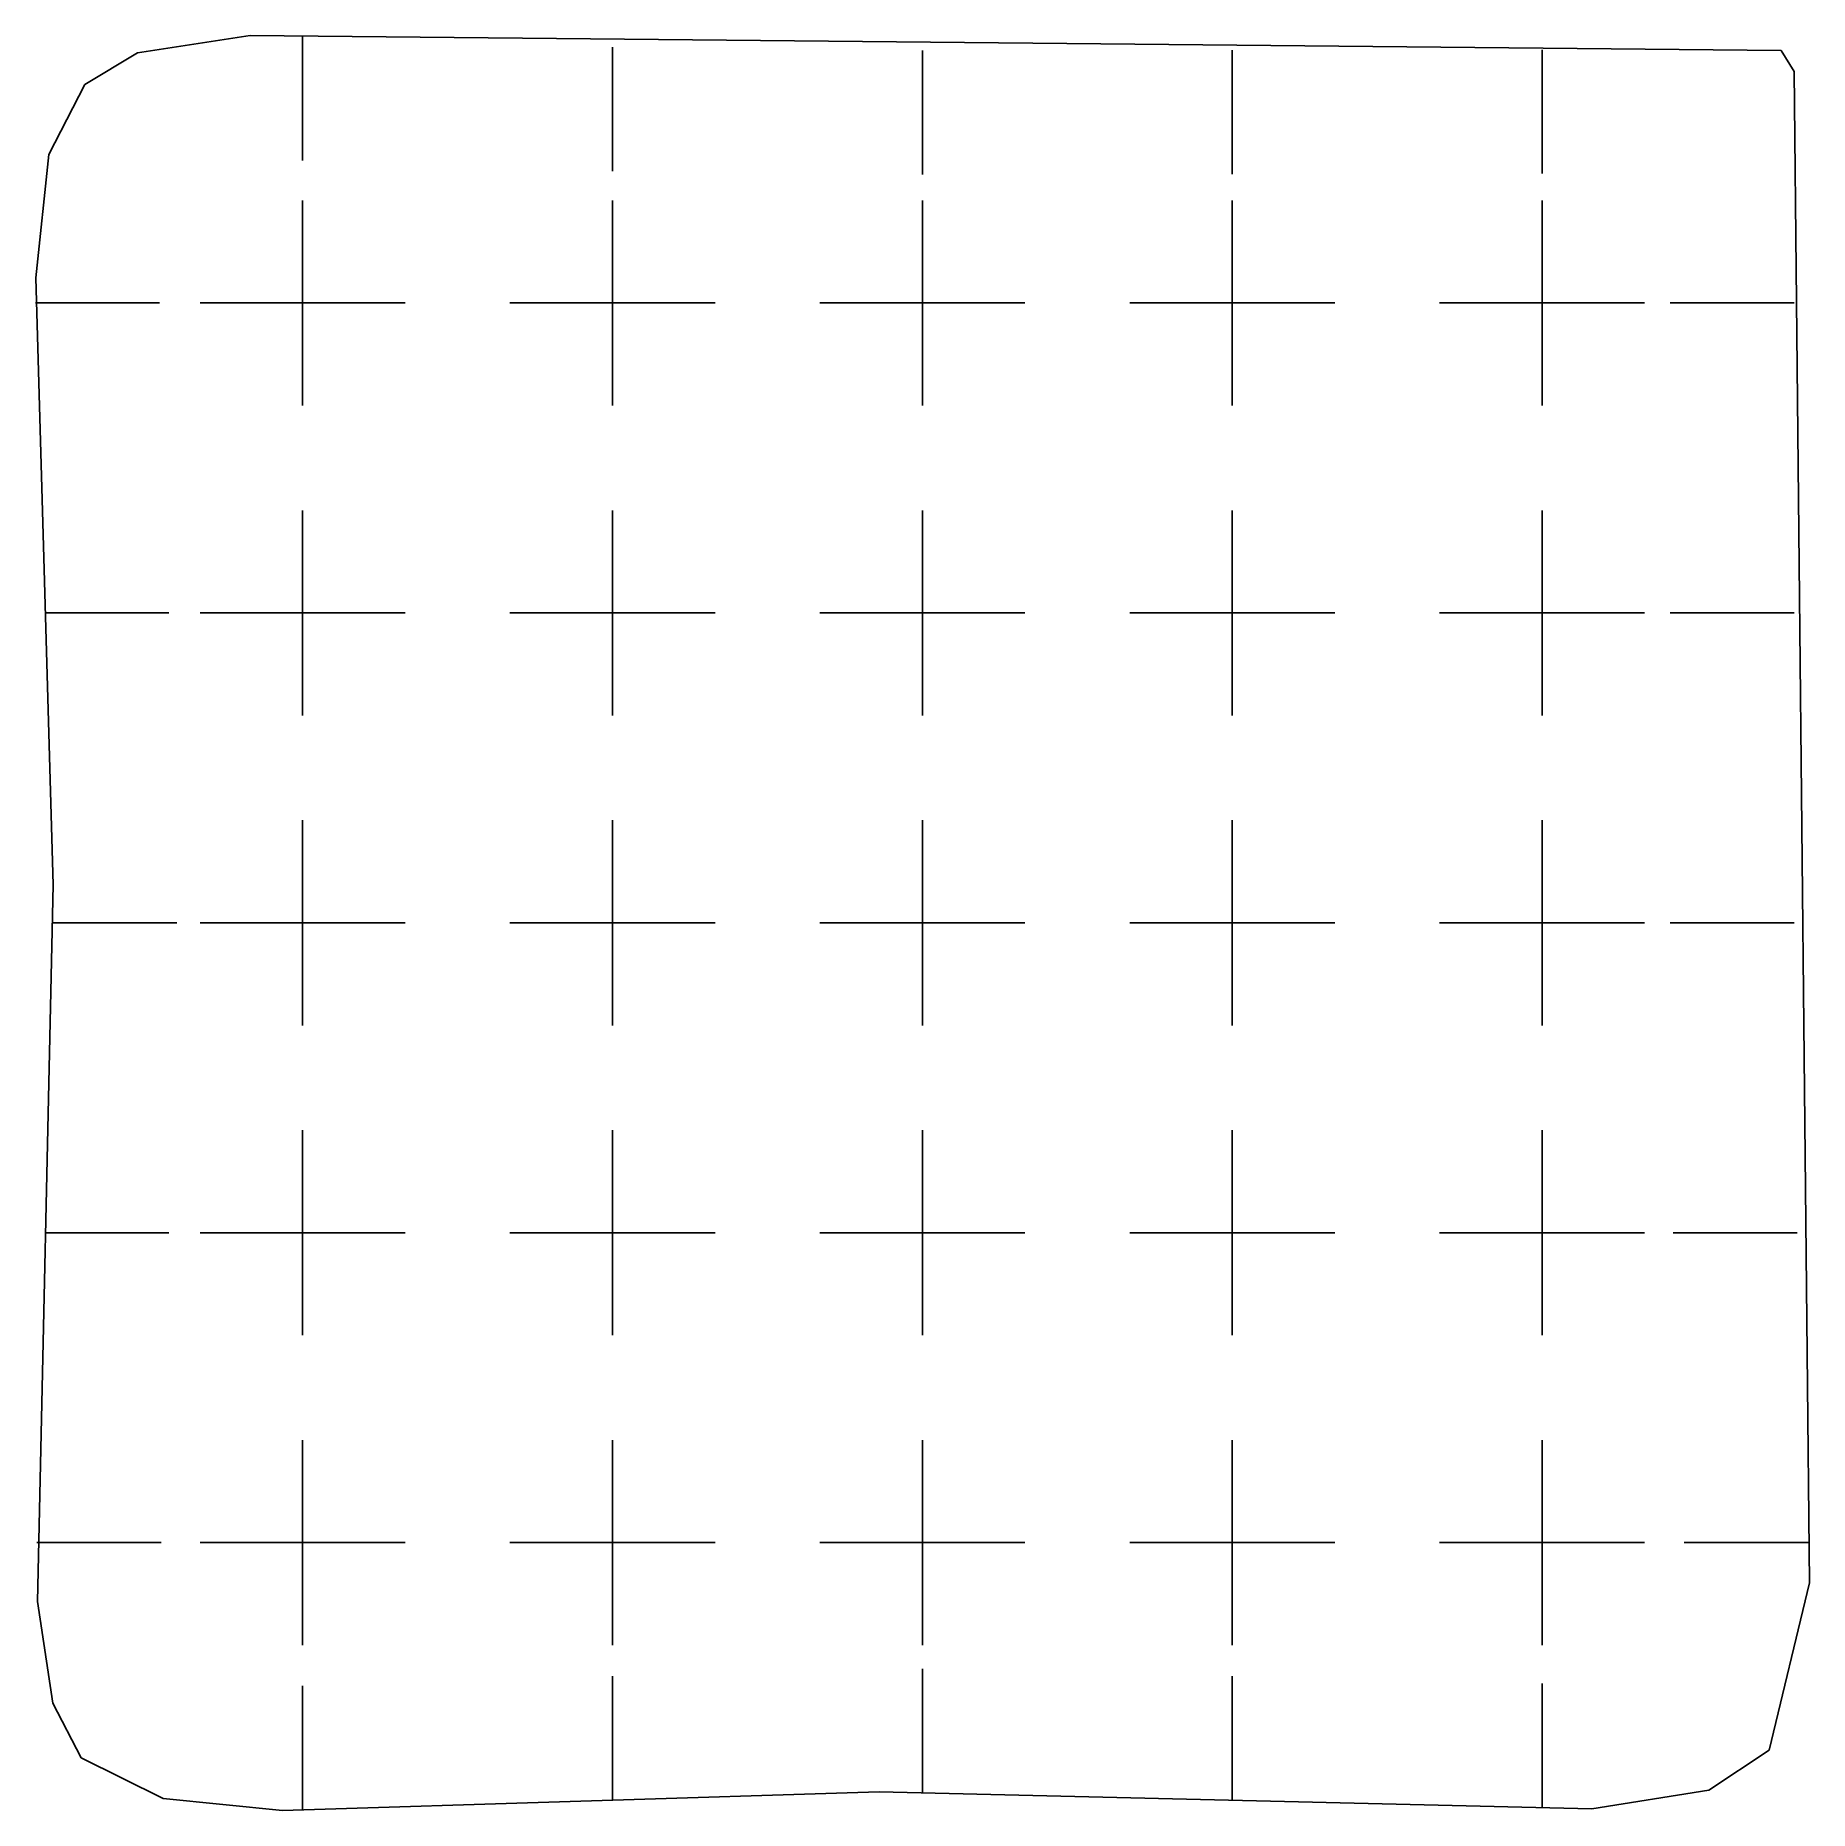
# Model space of a CAD drawing. Extents: x 0.4 to 14.7, y 0.4 to 14.7.
import ezdxf

# ---------------------------------------------------------------- set-up
doc = ezdxf.new("R2010")
doc.units = 0

msp = doc.modelspace()

# ---------------------------------------------------------------- linework, layer by layer
for p, q in [((1.261935, 14.608778), (2.170355, 14.749367)), ((1.261935, 14.608778), (2.170355, 14.749367)), ((2.170355, 14.749367), (14.521545, 14.628118)), ((2.170355, 14.749367), (14.521545, 14.628118)), ((0.835235, 14.353284), (1.261935, 14.608778)), ((0.835235, 14.353284), (1.261935, 14.608778)), ((2.592849, 14.024489), (2.592849, 14.742)), ((5.092849, 13.904738), (5.092849, 14.655)), ((7.592849, 13.927333), (7.592849, 14.628)), ((10.092849, 13.87117), (10.092849, 14.631)), ((12.592849, 13.876782), (12.592849, 14.635)), ((14.521545, 14.628118), (14.626219, 14.458945)), ((14.521545, 14.628118), (14.626219, 14.458945)), ((0.54592, 13.790247), (0.835235, 14.353284)), ((0.54592, 13.790247), (0.835235, 14.353284)), ((14.626219, 14.458945), (14.749909, 2.268979)), ((14.626219, 14.458945), (14.749909, 2.268979)), ((2.592849, 13.742), (2.592849, 14.024489)), ((5.092849, 13.655), (5.092849, 13.904738)), ((7.592849, 13.628), (7.592849, 13.927333)), ((0.439451, 12.794671), (0.54592, 13.790247)), ((0.439451, 12.794671), (0.54592, 13.790247)), ((10.092849, 13.631), (10.092849, 13.87117)), ((12.592849, 13.635), (12.592849, 13.876782)), ((2.592849, 13.271284), (2.592849, 13.419)), ((5.092849, 13.264626), (5.092849, 13.419)), ((7.592849, 13.262458), (7.592849, 13.419)), ((10.092849, 13.262768), (10.092849, 13.419)), ((12.592849, 13.263077), (12.592849, 13.419)), ((2.592849, 13.248135), (2.592849, 13.271284)), ((2.592849, 11.943606), (2.592849, 13.248135)), ((5.092849, 13.2414), (5.092849, 13.264626)), ((5.092849, 11.936871), (5.092849, 13.2414)), ((7.592849, 13.23931), (7.592849, 13.262458)), ((7.592849, 11.934781), (7.592849, 13.23931)), ((10.092849, 13.239542), (10.092849, 13.262768)), ((10.092849, 11.935013), (10.092849, 13.239542)), ((12.592849, 13.239852), (12.592849, 13.263077)), ((12.592849, 11.935323), (12.592849, 13.239852)), ((0.581372, 7.899286), (0.439451, 12.794671)), ((0.581372, 7.899286), (0.439451, 12.794671)), ((0.438, 12.592238), (1.153716, 12.592238)), ((0.438, 12.592238), (1.153716, 12.592238)), ((1.153716, 12.592238), (1.438, 12.592238)), ((1.766, 12.592238), (1.913252, 12.592238)), ((1.913252, 12.592238), (1.936477, 12.592238)), ((1.936477, 12.592238), (3.241006, 12.592238)), ((3.241006, 12.592238), (3.42, 12.592238)), ((4.266, 12.592238), (4.47795, 12.592238)), ((4.47795, 12.592238), (4.506, 12.592238)), ((4.506, 12.592238), (5.68, 12.592238)), ((5.68, 12.592238), (5.706566, 12.592238)), ((5.706566, 12.592238), (5.92, 12.592238)), ((6.766, 12.592238), (6.944219, 12.592238)), ((6.944219, 12.592238), (8.248748, 12.592238)), ((8.248748, 12.592238), (8.271974, 12.592238)), ((8.271974, 12.592238), (8.42, 12.592238)), ((9.266, 12.592238), (9.413252, 12.592238)), ((9.413252, 12.592238), (10.717781, 12.592238)), ((10.717781, 12.592238), (10.92, 12.592238)), ((11.766, 12.592238), (11.859058, 12.592238)), ((11.859058, 12.592238), (11.975187, 12.592238)), ((11.975187, 12.592238), (13.279716, 12.592238)), ((13.279716, 12.592238), (13.42, 12.592238)), ((13.626, 12.592238), (13.86374, 12.592238)), ((13.86374, 12.592238), (14.626, 12.592238)), ((2.592849, 11.765), (2.592849, 11.943606)), ((5.092849, 11.765), (5.092849, 11.936871)), ((7.592849, 11.765), (7.592849, 11.934781)), ((10.092849, 11.765), (10.092849, 11.935013)), ((12.592849, 11.765), (12.592849, 11.935323)), ((2.592849, 10.706102), (2.592849, 10.919)), ((5.092849, 10.695148), (5.092849, 10.919)), ((7.592849, 10.691547), (7.592849, 10.919)), ((10.092849, 10.692155), (10.092849, 10.919)), ((12.592849, 10.692458), (12.592849, 10.919)), ((2.592849, 10.679), (2.592849, 10.706102)), ((2.592849, 9.505), (2.592849, 10.679)), ((5.092849, 10.679), (5.092849, 10.695148)), ((5.092849, 9.505), (5.092849, 10.679)), ((7.592849, 10.679), (7.592849, 10.691547)), ((7.592849, 9.505), (7.592849, 10.679)), ((10.092849, 10.679), (10.092849, 10.692155)), ((10.092849, 9.505), (10.092849, 10.679)), ((12.592849, 10.679), (12.592849, 10.692458)), ((12.592849, 9.505), (12.592849, 10.679)), ((0.514, 10.092238), (1.258017, 10.092238)), ((0.514, 10.092238), (1.258017, 10.092238)), ((1.258017, 10.092238), (1.514, 10.092238)), ((1.766, 10.092238), (1.919135, 10.092238)), ((1.919135, 10.092238), (1.942361, 10.092238)), ((1.942361, 10.092238), (3.24689, 10.092238)), ((3.24689, 10.092238), (3.42, 10.092238)), ((4.266, 10.092238), (4.487647, 10.092238)), ((4.487647, 10.092238), (4.506, 10.092238)), ((4.506, 10.092238), (5.68, 10.092238)), ((5.68, 10.092238), (5.716058, 10.092238)), ((5.716058, 10.092238), (5.92, 10.092238)), ((6.766, 10.092238), (6.950103, 10.092238)), ((6.950103, 10.092238), (8.254632, 10.092238)), ((8.254632, 10.092238), (8.277858, 10.092238)), ((8.277858, 10.092238), (8.42, 10.092238)), ((9.266, 10.092238), (9.39591, 10.092238)), ((9.39591, 10.092238), (9.419135, 10.092238)), ((9.419135, 10.092238), (10.723665, 10.092238)), ((10.723665, 10.092238), (10.92, 10.092238)), ((11.766, 10.092238), (11.864942, 10.092238)), ((11.864942, 10.092238), (11.981071, 10.092238)), ((11.981071, 10.092238), (13.2856, 10.092238)), ((13.2856, 10.092238), (13.42, 10.092238)), ((13.626, 10.092238), (13.923333, 10.092238)), ((13.923333, 10.092238), (14.626, 10.092238)), ((2.592849, 9.477597), (2.592849, 9.505)), ((2.592849, 9.265), (2.592849, 9.477597)), ((5.092849, 9.466955), (5.092849, 9.505)), ((5.092849, 9.265), (5.092849, 9.466955)), ((7.592849, 9.463781), (7.592849, 9.505)), ((7.592849, 9.265), (7.592849, 9.463781)), ((10.092849, 9.464107), (10.092849, 9.505)), ((10.092849, 9.265), (10.092849, 9.464107)), ((12.592849, 9.464576), (12.592849, 9.505)), ((12.592849, 9.265), (12.592849, 9.464576)), ((2.592849, 8.240316), (2.592849, 8.419)), ((5.092849, 8.233658), (5.092849, 8.419)), ((7.592849, 8.23149), (7.592849, 8.419)), ((10.092849, 8.2318), (10.092849, 8.419)), ((12.592849, 8.23211), (12.592849, 8.419)), ((2.592849, 6.935787), (2.592849, 8.240316)), ((5.092849, 6.929129), (5.092849, 8.233658)), ((7.592849, 6.926961), (7.592849, 8.23149)), ((10.092849, 6.927271), (10.092849, 8.2318)), ((12.592849, 6.927581), (12.592849, 8.23211)), ((0.453131, 2.116619), (0.581372, 7.899286)), ((0.453131, 2.116619), (0.581372, 7.899286)), ((0.576, 7.592238), (1.45079, 7.592238)), ((0.576, 7.592238), (1.45079, 7.592238)), ((1.45079, 7.592238), (1.577, 7.592238)), ((1.766, 7.592238), (1.924013, 7.592238)), ((1.924013, 7.592238), (1.947161, 7.592238)), ((1.947161, 7.592238), (3.25169, 7.592238)), ((3.25169, 7.592238), (3.42, 7.592238)), ((4.266, 7.592238), (4.495608, 7.592238)), ((4.495608, 7.592238), (4.506, 7.592238)), ((4.506, 7.592238), (5.68, 7.592238)), ((5.68, 7.592238), (5.723384, 7.592238)), ((5.723384, 7.592238), (5.92, 7.592238)), ((6.766, 7.592238), (6.954981, 7.592238)), ((6.954981, 7.592238), (8.25951, 7.592238)), ((8.25951, 7.592238), (8.282658, 7.592238)), ((8.282658, 7.592238), (8.42, 7.592238)), ((9.266, 7.592238), (9.400787, 7.592238)), ((9.400787, 7.592238), (9.423935, 7.592238)), ((9.423935, 7.592238), (10.728465, 7.592238)), ((10.728465, 7.592238), (10.92, 7.592238)), ((11.766, 7.592238), (11.958682, 7.592238)), ((11.958682, 7.592238), (12.006, 7.592238)), ((12.006, 7.592238), (13.18, 7.592238)), ((13.18, 7.592238), (13.185959, 7.592238)), ((13.185959, 7.592238), (13.42, 7.592238)), ((13.626, 7.592238), (13.86374, 7.592238)), ((13.86374, 7.592238), (14.626, 7.592238)), ((2.592849, 6.912639), (2.592849, 6.935787)), ((2.592849, 6.765), (2.592849, 6.912639)), ((5.092849, 6.905903), (5.092849, 6.929129)), ((5.092849, 6.765), (5.092849, 6.905903)), ((7.592849, 6.903813), (7.592849, 6.926961)), ((7.592849, 6.765), (7.592849, 6.903813)), ((10.092849, 6.904045), (10.092849, 6.927271)), ((10.092849, 6.765), (10.092849, 6.904045)), ((12.592849, 6.904355), (12.592849, 6.927581)), ((12.592849, 6.765), (12.592849, 6.904355)), ((2.592849, 5.771361), (2.592849, 5.919)), ((5.092849, 5.787852), (5.092849, 5.919)), ((7.592849, 5.785684), (7.592849, 5.919)), ((10.092849, 5.785994), (10.092849, 5.919)), ((12.592849, 5.786303), (12.592849, 5.919)), ((2.592849, 4.466832), (2.592849, 5.771361)), ((5.092849, 5.764626), (5.092849, 5.787852)), ((5.092849, 4.460097), (5.092849, 5.764626)), ((7.592849, 5.762535), (7.592849, 5.785684)), ((7.592849, 4.458006), (7.592849, 5.762535)), ((10.092849, 5.762768), (10.092849, 5.785994)), ((10.092849, 4.458239), (10.092849, 5.762768)), ((12.592849, 5.763077), (12.592849, 5.786303)), ((12.592849, 4.458548), (12.592849, 5.763077)), ((0.513, 5.092238), (1.34572, 5.092238)), ((0.513, 5.092238), (1.34572, 5.092238)), ((1.34572, 5.092238), (1.514, 5.092238)), ((1.766, 5.092238), (1.919135, 5.092238)), ((1.919135, 5.092238), (1.942284, 5.092238)), ((1.942284, 5.092238), (3.246813, 5.092238)), ((3.246813, 5.092238), (3.42, 5.092238)), ((4.266, 5.092238), (4.48749, 5.092238)), ((4.48749, 5.092238), (4.506, 5.092238)), ((4.506, 5.092238), (5.68, 5.092238)), ((5.68, 5.092238), (5.715812, 5.092238)), ((5.715812, 5.092238), (5.92, 5.092238)), ((6.766, 5.092238), (6.950103, 5.092238)), ((6.950103, 5.092238), (8.254632, 5.092238)), ((8.254632, 5.092238), (8.277781, 5.092238)), ((8.277781, 5.092238), (8.42, 5.092238)), ((9.266, 5.092238), (9.39591, 5.092238)), ((9.39591, 5.092238), (9.419058, 5.092238)), ((9.419058, 5.092238), (10.723587, 5.092238)), ((10.723587, 5.092238), (10.92, 5.092238)), ((11.766, 5.092238), (11.864865, 5.092238)), ((11.864865, 5.092238), (11.981071, 5.092238)), ((11.981071, 5.092238), (13.2856, 5.092238)), ((13.2856, 5.092238), (13.42, 5.092238)), ((13.651, 5.092238), (13.898764, 5.092238)), ((13.898764, 5.092238), (14.651, 5.092238)), ((2.592849, 4.265), (2.592849, 4.466832)), ((5.092849, 4.265), (5.092849, 4.460097)), ((7.592849, 4.265), (7.592849, 4.458006)), ((10.092849, 4.265), (10.092849, 4.458239)), ((12.592849, 4.265), (12.592849, 4.458548)), ((2.592849, 3.325555), (2.592849, 3.419)), ((2.592849, 3.209348), (2.592849, 3.325555)), ((5.092849, 3.318819), (5.092849, 3.419)), ((5.092849, 3.20269), (5.092849, 3.318819)), ((7.592849, 3.201182), (7.592849, 3.419)), ((10.092849, 3.196615), (10.092849, 3.419)), ((12.592849, 3.193061), (12.592849, 3.419)), ((2.592849, 1.904819), (2.592849, 3.209348)), ((5.092849, 1.898161), (5.092849, 3.20269)), ((7.592849, 3.179), (7.592849, 3.201182)), ((7.592849, 2.005), (7.592849, 3.179)), ((10.092849, 3.179), (10.092849, 3.196615)), ((10.092849, 2.005), (10.092849, 3.179)), ((12.592849, 3.179), (12.592849, 3.193061)), ((12.592849, 2.005), (12.592849, 3.179)), ((0.45, 2.592238), (1.080383, 2.592238)), ((0.45, 2.592238), (1.080383, 2.592238)), ((1.080383, 2.592238), (1.451, 2.592238)), ((1.766, 2.592238), (1.914258, 2.592238)), ((1.914258, 2.592238), (1.937406, 2.592238)), ((1.937406, 2.592238), (3.241935, 2.592238)), ((3.241935, 2.592238), (3.42, 2.592238)), ((4.266, 2.592238), (4.479552, 2.592238)), ((4.479552, 2.592238), (4.506, 2.592238)), ((4.506, 2.592238), (5.68, 2.592238)), ((5.68, 2.592238), (5.708165, 2.592238)), ((5.708165, 2.592238), (5.92, 2.592238)), ((6.766, 2.592238), (6.945226, 2.592238)), ((6.945226, 2.592238), (8.249755, 2.592238)), ((8.249755, 2.592238), (8.272903, 2.592238)), ((8.272903, 2.592238), (8.42, 2.592238)), ((9.266, 2.592238), (9.414181, 2.592238)), ((9.414181, 2.592238), (10.71871, 2.592238)), ((10.71871, 2.592238), (10.92, 2.592238)), ((11.766, 2.592238), (11.859987, 2.592238)), ((11.859987, 2.592238), (11.976194, 2.592238)), ((11.976194, 2.592238), (13.280723, 2.592238)), ((13.280723, 2.592238), (13.42, 2.592238)), ((13.739, 2.592238), (14.020046, 2.592238)), ((14.020046, 2.592238), (14.739, 2.592238)), ((14.749909, 2.268979), (14.424737, 0.919727)), ((14.749909, 2.268979), (14.424737, 0.919727)), ((0.577313, 1.297033), (0.453131, 2.116619)), ((0.577313, 1.297033), (0.453131, 2.116619)), ((7.592849, 2.001485), (7.592849, 2.005)), ((10.092849, 2.001816), (10.092849, 2.005)), ((12.592849, 2.002479), (12.592849, 2.005)), ((2.592849, 1.765), (2.592849, 1.904819)), ((5.092849, 1.765), (5.092849, 1.898161)), ((7.592849, 1.765), (7.592849, 2.001485)), ((10.092849, 1.765), (10.092849, 2.001816)), ((12.592849, 1.765), (12.592849, 2.002479)), ((7.592849, 1.343586), (7.592849, 1.575)), ((2.592849, 1.152716), (2.592849, 1.437)), ((5.092849, 1.19), (5.092849, 1.516)), ((10.092849, 1.259792), (10.092849, 1.515)), ((12.592849, 1.177222), (12.592849, 1.455)), ((0.806799, 0.85731), (0.577313, 1.297033)), ((0.806799, 0.85731), (0.577313, 1.297033)), ((7.592849, 0.574), (7.592849, 1.343586)), ((7.592849, 0.574), (7.592849, 1.343586)), ((2.592849, 0.437), (2.592849, 1.152716)), ((2.592849, 0.437), (2.592849, 1.152716)), ((5.092849, 0.516), (5.092849, 1.19)), ((5.092849, 0.516), (5.092849, 1.19)), ((10.092849, 0.515), (10.092849, 1.259792)), ((10.092849, 0.515), (10.092849, 1.259792)), ((12.592849, 0.455), (12.592849, 1.177222)), ((12.592849, 0.455), (12.592849, 1.177222)), ((14.424737, 0.919727), (13.937633, 0.594771)), ((14.424737, 0.919727), (13.937633, 0.594771)), ((1.467543, 0.529946), (0.806799, 0.85731)), ((1.467543, 0.529946), (0.806799, 0.85731)), ((7.243339, 0.58208), (2.430454, 0.431823)), ((7.243339, 0.58208), (2.430454, 0.431823)), ((12.995077, 0.445052), (7.243339, 0.58208)), ((12.995077, 0.445052), (7.243339, 0.58208)), ((13.937633, 0.594771), (12.995077, 0.445052)), ((13.937633, 0.594771), (12.995077, 0.445052)), ((2.430454, 0.431823), (1.467543, 0.529946)), ((2.430454, 0.431823), (1.467543, 0.529946)), ((2.430454, 0.431823), (2.430454, 0.431823)), ((2.430454, 0.431823), (2.430454, 0.431823))]:
    msp.add_line(p, q)

doc.saveas('drawing.dxf')
